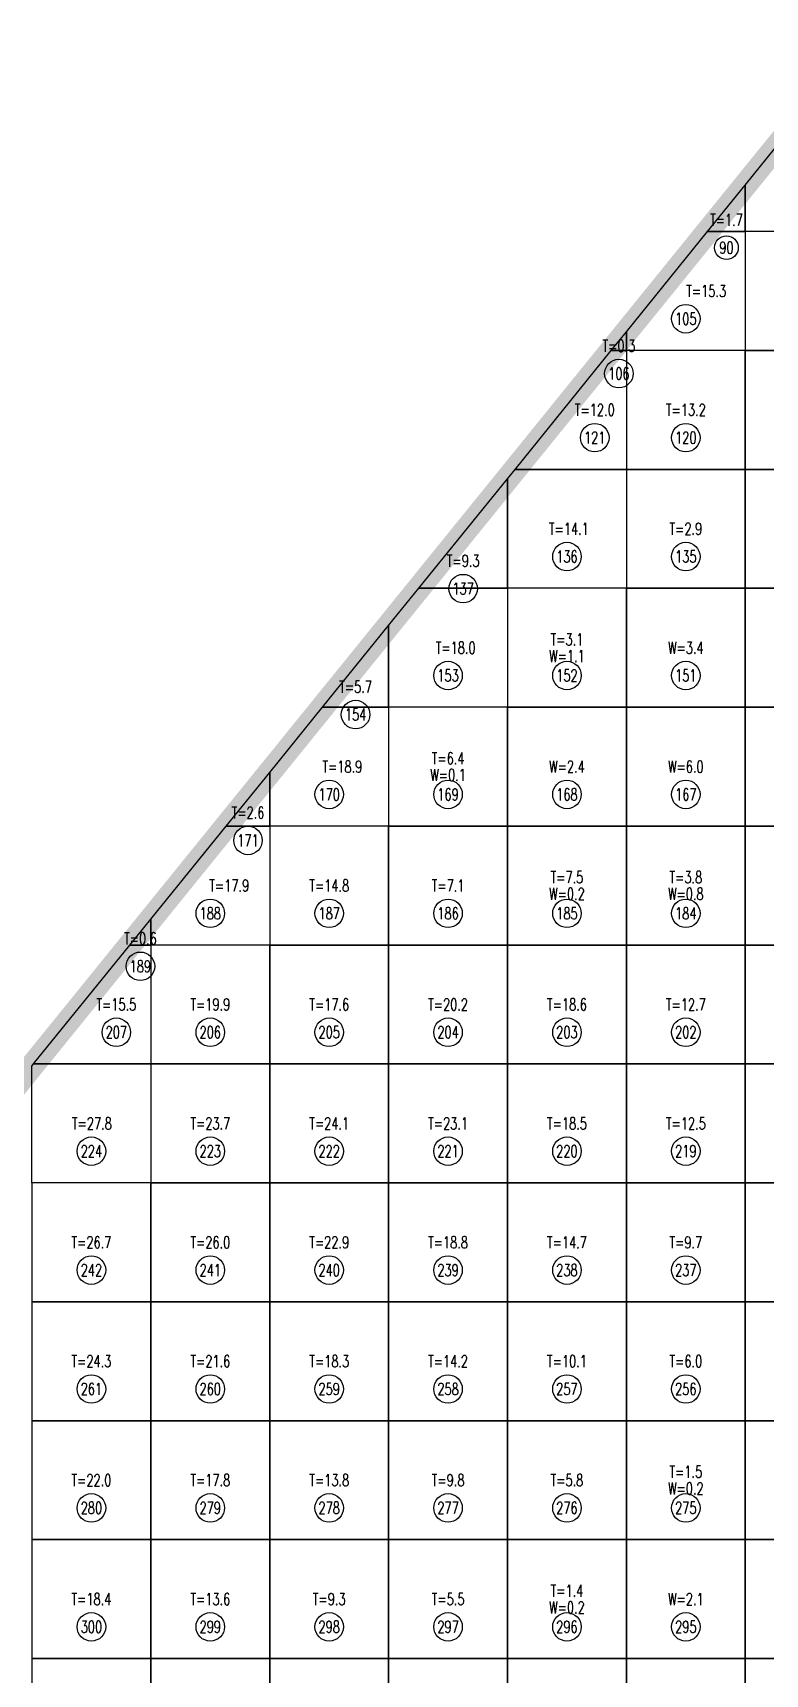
# Model space of a CAD drawing. Extents: x 4283 to 40403, y 1134 to 1764.
# Drawn here: x 29326.28 to 29345.53, y 1607.45 to 1650.58 of the extents above; entities that cross this region are included whole.
import ezdxf
from ezdxf.enums import TextEntityAlignment as Align

# ---------------------------------------------------------------- set-up
doc = ezdxf.new("R2010")
doc.units = 0
for name, color, linetype in [('tdz_2-6方格网', 2, 'Continuous'), ('tdz_2-6方格网计算', 7, 'Continuous'), ('tdz_格田', 6, 'Continuous')]:
    doc.layers.add(name, color=color, linetype=linetype)
doc.styles.add('GLandNum', font='txt_____.ttf', dxfattribs={"width": 0.7, "height": 0.5})

msp = doc.modelspace()

# ---------------------------------------------------------------- linework, layer by layer
at = {"layer": 'tdz_2-6方格网', "linetype": 'Continuous'}
for points in [[(29346.546, 1648.481, 2135.013), (29348.13, 1648.481, 2135.011), (29348.13, 1645.356, 2135.091), (29345.005, 1645.356, 2135.049), (29345.005, 1646.578, 2135.039)], [(29345.005, 1646.578, 2135.039), (29345.005, 1645.356, 2135.049), (29344.015, 1645.356, 2135.056)], [(29344.015, 1645.356, 2135.056), (29345.005, 1645.356, 2135.049), (29345.005, 1642.231, 2135.345), (29341.88, 1642.231, 2135.096), (29341.88, 1642.719, 2135.092)], [(29345.005, 1645.356, 2135.049), (29345.005, 1642.231, 2135.345), (29348.13, 1642.231, 2135.17), (29348.13, 1645.356, 2135.091)], [(29341.88, 1642.719, 2135.092), (29341.88, 1642.231, 2135.096), (29341.484, 1642.231, 2135.098)], [(29341.484, 1642.231, 2135.098), (29341.88, 1642.231, 2135.096), (29341.88, 1639.106, 2135.409), (29338.953, 1639.106, 2135.141)], [(29341.88, 1642.231, 2135.096), (29341.88, 1639.106, 2135.409), (29345.005, 1639.106, 2135.399), (29345.005, 1642.231, 2135.345)], [(29345.005, 1642.231, 2135.345), (29345.005, 1639.106, 2135.399), (29348.13, 1639.106, 2135.171), (29348.13, 1642.231, 2135.17)], [(29338.953, 1639.106, 2135.141), (29341.88, 1639.106, 2135.409), (29341.88, 1635.981, 2135.637), (29338.755, 1635.981, 2135.279), (29338.755, 1638.861, 2135.144)], [(29341.88, 1639.106, 2135.409), (29341.88, 1635.981, 2135.637), (29345.005, 1635.981, 2135.344), (29345.005, 1639.106, 2135.399)], [(29345.005, 1639.106, 2135.399), (29345.005, 1635.981, 2135.344), (29348.13, 1635.981, 2135.102), (29348.13, 1639.106, 2135.171)], [(29338.755, 1638.861, 2135.144), (29338.755, 1635.981, 2135.279), (29336.422, 1635.981, 2135.184)], [(29336.422, 1635.981, 2135.184), (29338.755, 1635.981, 2135.279), (29338.755, 1632.856, 2135.625), (29335.63, 1632.856, 2135.215), (29335.63, 1635.002, 2135.197)], [(29338.755, 1635.981, 2135.279), (29338.755, 1632.856, 2135.625), (29341.88, 1632.856, 2135.657), (29341.88, 1635.981, 2135.637)], [(29341.88, 1635.981, 2135.637), (29341.88, 1632.856, 2135.657), (29345.005, 1632.856, 2135.429), (29345.005, 1635.981, 2135.344)], [(29345.005, 1635.981, 2135.344), (29345.005, 1632.856, 2135.429), (29348.13, 1632.856, 2135.051), (29348.13, 1635.981, 2135.102)], [(29335.63, 1635.002, 2135.197), (29335.63, 1632.856, 2135.215), (29333.892, 1632.856, 2135.226)], [(29333.892, 1632.856, 2135.226), (29335.63, 1632.856, 2135.215), (29335.63, 1629.731, 2135.625), (29332.505, 1629.731, 2135.261), (29332.505, 1631.144, 2135.249)], [(29335.63, 1632.856, 2135.215), (29335.63, 1629.731, 2135.625), (29338.755, 1629.731, 2135.628), (29338.755, 1632.856, 2135.625)], [(29338.755, 1632.856, 2135.625), (29338.755, 1629.731, 2135.628), (29341.88, 1629.731, 2135.412), (29341.88, 1632.856, 2135.657)], [(29341.88, 1632.856, 2135.657), (29341.88, 1629.731, 2135.412), (29345.005, 1629.731, 2135.316), (29345.005, 1632.856, 2135.429)], [(29345.005, 1632.856, 2135.429), (29345.005, 1629.731, 2135.316), (29348.13, 1629.731, 2134.92), (29348.13, 1632.856, 2135.051)], [(29332.505, 1631.144, 2135.249), (29332.505, 1629.731, 2135.261), (29331.361, 1629.731, 2135.269)], [(29331.361, 1629.731, 2135.269), (29332.505, 1629.731, 2135.261), (29332.505, 1626.606, 2135.603), (29329.38, 1626.606, 2135.308), (29329.38, 1627.285, 2135.302)], [(29332.505, 1629.731, 2135.261), (29332.505, 1626.606, 2135.603), (29335.63, 1626.606, 2135.327), (29335.63, 1629.731, 2135.625)], [(29335.63, 1629.731, 2135.625), (29335.63, 1626.606, 2135.327), (29338.755, 1626.606, 2135.024), (29338.755, 1629.731, 2135.628)], [(29338.755, 1629.731, 2135.628), (29338.755, 1626.606, 2135.024), (29341.88, 1626.606, 2134.801), (29341.88, 1629.731, 2135.412)], [(29341.88, 1629.731, 2135.412), (29341.88, 1626.606, 2134.801), (29345.005, 1626.606, 2134.884), (29345.005, 1629.731, 2135.316)], [(29345.005, 1629.731, 2135.316), (29345.005, 1626.606, 2134.884), (29348.13, 1626.606, 2134.812), (29348.13, 1629.731, 2134.92)], [(29329.38, 1627.285, 2135.302), (29329.38, 1626.606, 2135.308), (29328.83, 1626.606, 2135.311)], [(29328.83, 1626.606, 2135.311), (29329.38, 1626.606, 2135.308), (29329.38, 1623.481, 2135.515), (29326.299, 1623.481, 2135.354)], [(29329.38, 1626.606, 2135.308), (29329.38, 1623.481, 2135.515), (29332.505, 1623.481, 2135.274), (29332.505, 1626.606, 2135.603)], [(29332.505, 1626.606, 2135.603), (29332.505, 1623.481, 2135.274), (29335.63, 1623.481, 2134.882), (29335.63, 1626.606, 2135.327)], [(29335.63, 1626.606, 2135.327), (29335.63, 1623.481, 2134.882), (29338.755, 1623.481, 2134.744), (29338.755, 1626.606, 2135.024)], [(29338.755, 1626.606, 2135.024), (29338.755, 1623.481, 2134.744), (29341.88, 1623.481, 2134.714), (29341.88, 1626.606, 2134.801)], [(29341.88, 1626.606, 2134.801), (29341.88, 1623.481, 2134.714), (29345.005, 1623.481, 2134.633), (29345.005, 1626.606, 2134.884)], [(29345.005, 1626.606, 2134.884), (29345.005, 1623.481, 2134.633), (29348.13, 1623.481, 2134.516), (29348.13, 1626.606, 2134.812)], [(29326.299, 1623.481, 2135.354), (29329.38, 1623.481, 2135.515), (29329.38, 1620.356, 2135.107), (29326.255, 1620.356, 2135.417), (29326.255, 1623.427, 2135.355)], [(29329.38, 1623.481, 2135.515), (29329.38, 1620.356, 2135.107), (29332.505, 1620.356, 2134.97), (29332.505, 1623.481, 2135.274)], [(29332.505, 1623.481, 2135.274), (29332.505, 1620.356, 2134.97), (29335.63, 1620.356, 2134.854), (29335.63, 1623.481, 2134.882)], [(29335.63, 1623.481, 2134.882), (29335.63, 1620.356, 2134.854), (29338.755, 1620.356, 2134.745), (29338.755, 1623.481, 2134.744)], [(29338.755, 1623.481, 2134.744), (29338.755, 1620.356, 2134.745), (29341.88, 1620.356, 2134.636), (29341.88, 1623.481, 2134.714)], [(29341.88, 1623.481, 2134.714), (29341.88, 1620.356, 2134.636), (29345.005, 1620.356, 2134.614), (29345.005, 1623.481, 2134.633)], [(29345.005, 1623.481, 2134.633), (29345.005, 1620.356, 2134.614), (29348.13, 1620.356, 2134.478), (29348.13, 1623.481, 2134.516)], [(29326.255, 1620.356, 2135.417), (29326.255, 1617.231, 2135.302), (29329.38, 1617.231, 2135.136), (29329.38, 1620.356, 2135.107)], [(29329.38, 1620.356, 2135.107), (29329.38, 1617.231, 2135.136), (29332.505, 1617.231, 2134.968), (29332.505, 1620.356, 2134.97)], [(29332.505, 1620.356, 2134.97), (29332.505, 1617.231, 2134.968), (29335.63, 1617.231, 2134.856), (29335.63, 1620.356, 2134.854)], [(29335.63, 1620.356, 2134.854), (29335.63, 1617.231, 2134.856), (29338.755, 1617.231, 2134.746), (29338.755, 1620.356, 2134.745)], [(29338.755, 1620.356, 2134.745), (29338.755, 1617.231, 2134.746), (29341.88, 1617.231, 2134.637), (29341.88, 1620.356, 2134.636)], [(29341.88, 1620.356, 2134.636), (29341.88, 1617.231, 2134.637), (29345.005, 1617.231, 2134.528), (29345.005, 1620.356, 2134.614)], [(29345.005, 1620.356, 2134.614), (29345.005, 1617.231, 2134.528), (29348.13, 1617.231, 2134.459), (29348.13, 1620.356, 2134.478)], [(29326.255, 1617.231, 2135.302), (29326.255, 1614.106, 2135.208), (29329.38, 1614.106, 2135.095), (29329.38, 1617.231, 2135.136)], [(29329.38, 1617.231, 2135.136), (29329.38, 1614.106, 2135.095), (29332.505, 1614.106, 2134.966), (29332.505, 1617.231, 2134.968)], [(29332.505, 1617.231, 2134.968), (29332.505, 1614.106, 2134.966), (29335.63, 1614.106, 2134.857), (29335.63, 1617.231, 2134.856)], [(29335.63, 1617.231, 2134.856), (29335.63, 1614.106, 2134.857), (29338.755, 1614.106, 2134.747), (29338.755, 1617.231, 2134.746)], [(29338.755, 1617.231, 2134.746), (29338.755, 1614.106, 2134.747), (29341.88, 1614.106, 2134.638), (29341.88, 1617.231, 2134.637)], [(29341.88, 1617.231, 2134.637), (29341.88, 1614.106, 2134.638), (29345.005, 1614.106, 2134.529), (29345.005, 1617.231, 2134.528)], [(29345.005, 1617.231, 2134.528), (29345.005, 1614.106, 2134.529), (29348.13, 1614.106, 2134.422), (29348.13, 1617.231, 2134.459)], [(29326.255, 1614.106, 2135.208), (29326.255, 1610.981, 2135.154), (29329.38, 1610.981, 2135.064), (29329.38, 1614.106, 2135.095)], [(29329.38, 1614.106, 2135.095), (29329.38, 1610.981, 2135.064), (29332.505, 1610.981, 2134.966), (29332.505, 1614.106, 2134.966)], [(29332.505, 1614.106, 2134.966), (29332.505, 1610.981, 2134.966), (29335.63, 1610.981, 2134.849), (29335.63, 1614.106, 2134.857)], [(29335.63, 1614.106, 2134.857), (29335.63, 1610.981, 2134.849), (29338.755, 1610.981, 2134.736), (29338.755, 1614.106, 2134.747)], [(29338.755, 1614.106, 2134.747), (29338.755, 1610.981, 2134.736), (29341.88, 1610.981, 2134.628), (29341.88, 1614.106, 2134.638)], [(29341.88, 1614.106, 2134.638), (29341.88, 1610.981, 2134.628), (29345.005, 1610.981, 2134.519), (29345.005, 1614.106, 2134.529)], [(29345.005, 1614.106, 2134.529), (29345.005, 1610.981, 2134.519), (29348.13, 1610.981, 2134.411), (29348.13, 1614.106, 2134.422)], [(29326.255, 1610.981, 2135.154), (29326.255, 1607.856, 2135.143), (29329.38, 1607.856, 2135.062), (29329.38, 1610.981, 2135.064)], [(29329.38, 1610.981, 2135.064), (29329.38, 1607.856, 2135.062), (29332.505, 1607.856, 2134.968), (29332.505, 1610.981, 2134.966)], [(29332.505, 1610.981, 2134.966), (29332.505, 1607.856, 2134.968), (29335.63, 1607.856, 2134.851), (29335.63, 1610.981, 2134.849)], [(29335.63, 1610.981, 2134.849), (29335.63, 1607.856, 2134.851), (29338.755, 1607.856, 2134.735), (29338.755, 1610.981, 2134.736)], [(29338.755, 1610.981, 2134.736), (29338.755, 1607.856, 2134.735), (29341.88, 1607.856, 2134.619), (29341.88, 1610.981, 2134.628)], [(29341.88, 1610.981, 2134.628), (29341.88, 1607.856, 2134.619), (29345.005, 1607.856, 2134.503), (29345.005, 1610.981, 2134.519)], [(29345.005, 1610.981, 2134.519), (29345.005, 1607.856, 2134.503), (29348.13, 1607.856, 2134.394), (29348.13, 1610.981, 2134.411)], [(29326.255, 1607.856, 2135.143), (29326.255, 1604.731, 2135.123), (29329.38, 1604.731, 2135.034), (29329.38, 1607.856, 2135.062)], [(29329.38, 1607.856, 2135.062), (29329.38, 1604.731, 2135.034), (29332.505, 1604.731, 2134.937), (29332.505, 1607.856, 2134.968)], [(29332.505, 1607.856, 2134.968), (29332.505, 1604.731, 2134.937), (29335.63, 1604.731, 2134.824), (29335.63, 1607.856, 2134.851)], [(29335.63, 1607.856, 2134.851), (29335.63, 1604.731, 2134.824), (29338.755, 1604.731, 2134.71), (29338.755, 1607.856, 2134.735)], [(29338.755, 1607.856, 2134.735), (29338.755, 1604.731, 2134.71), (29341.88, 1604.731, 2134.596), (29341.88, 1607.856, 2134.619)], [(29341.88, 1607.856, 2134.619), (29341.88, 1604.731, 2134.596), (29345.005, 1604.731, 2134.481), (29345.005, 1607.856, 2134.503)], [(29345.005, 1607.856, 2134.503), (29345.005, 1604.731, 2134.481), (29348.13, 1604.731, 2134.373), (29348.13, 1607.856, 2134.394)]]:
    msp.add_polyline3d(points, close=True, dxfattribs=at)
at = {"layer": 'tdz_2-6方格网计算', "color": 7}
for centre, radius in [((29344.51, 1644.932), 0.312), ((29343.442, 1643.064), 0.375), ((29341.682, 1641.624), 0.375), ((29341.049, 1639.939), 0.375), ((29343.442, 1639.939), 0.375), ((29340.317, 1636.814), 0.375), ((29343.442, 1636.814), 0.375), ((29337.589, 1635.972), 0.375), ((29337.192, 1633.689), 0.375), ((29340.317, 1633.689), 0.375), ((29343.442, 1633.689), 0.375), ((29334.761, 1632.663), 0.375), ((29334.067, 1630.564), 0.375), ((29337.192, 1630.564), 0.375), ((29340.317, 1630.564), 0.375), ((29343.442, 1630.564), 0.375), ((29331.933, 1629.355), 0.375), ((29330.942, 1627.439), 0.375), ((29334.067, 1627.439), 0.375), ((29337.192, 1627.439), 0.375), ((29340.317, 1627.439), 0.375), ((29343.442, 1627.439), 0.375), ((29329.105, 1626.047), 0.375), ((29328.472, 1624.314), 0.375), ((29330.942, 1624.314), 0.375), ((29334.067, 1624.314), 0.375), ((29337.192, 1624.314), 0.375), ((29340.317, 1624.314), 0.375), ((29343.442, 1624.314), 0.375), ((29327.817, 1621.189), 0.375), ((29330.942, 1621.189), 0.375), ((29334.067, 1621.189), 0.375), ((29337.192, 1621.189), 0.375), ((29340.317, 1621.189), 0.375), ((29343.442, 1621.189), 0.375), ((29327.817, 1618.064), 0.375), ((29330.942, 1618.064), 0.375), ((29334.067, 1618.064), 0.375), ((29337.192, 1618.064), 0.375), ((29340.317, 1618.064), 0.375), ((29343.442, 1618.064), 0.375), ((29327.817, 1614.939), 0.375), ((29330.942, 1614.939), 0.375), ((29334.067, 1614.939), 0.375), ((29337.192, 1614.939), 0.375), ((29340.317, 1614.939), 0.375), ((29343.442, 1614.939), 0.375), ((29327.817, 1611.814), 0.375), ((29330.942, 1611.814), 0.375), ((29334.067, 1611.814), 0.375), ((29337.192, 1611.814), 0.375), ((29340.317, 1611.814), 0.375), ((29343.442, 1611.814), 0.375), ((29327.817, 1608.689), 0.375), ((29330.942, 1608.689), 0.375), ((29334.067, 1608.689), 0.375), ((29337.192, 1608.689), 0.375), ((29340.317, 1608.689), 0.375), ((29343.442, 1608.689), 0.375)]:
    msp.add_circle(centre, radius, dxfattribs=at)
at = {"layer": 'tdz_格田', "linetype": 'Continuous', "const_width": 0.625}
msp.add_lwpolyline([(29389.6, 1658.011), (29374.221, 1608.759), (29342.503, 1573.481), (29304.38, 1596.418), (29364.974, 1671.233), (29389.6, 1658.011)], close=True, dxfattribs=at)

# ---------------------------------------------------------------- texts
at = {"layer": 'tdz_2-6方格网计算', "color": 2, "style": 'GLandNum', "width": 0.7}
for s, p in [('T=1.7', (29344.51, 1645.661)), ('T=15.3', (29343.976, 1643.793)), ('T=0.3', (29341.682, 1642.353)), ('T=12.0', (29341.049, 1640.668)), ('T=13.2', (29343.442, 1640.668)), ('T=14.1', (29340.367, 1637.543)), ('T=2.9', (29343.442, 1637.543)), ('T=9.3', (29337.589, 1636.701)), ('T=3.1', (29340.317, 1634.637)), ('T=18.0', (29337.391, 1634.418)), ('T=5.7', (29334.761, 1633.392)), ('T=18.9', (29334.414, 1631.293)), ('T=6.4', (29337.192, 1631.512)), ('T=2.6', (29331.933, 1630.084)), ('T=17.9', (29331.438, 1628.168)), ('T=14.8', (29334.067, 1628.168)), ('T=7.1', (29337.192, 1628.168)), ('T=7.5', (29340.317, 1628.387)), ('T=3.8', (29343.442, 1628.387)), ('T=0.6', (29329.105, 1626.776)), ('T=15.5', (29328.472, 1625.043)), ('T=19.9', (29330.942, 1625.043)), ('T=17.6', (29334.067, 1625.043)), ('T=20.2', (29337.192, 1625.043)), ('T=18.6', (29340.317, 1625.043)), ('T=12.7', (29343.442, 1625.043)), ('T=27.8', (29327.828, 1621.918)), ('T=23.7', (29330.942, 1621.918)), ('T=24.1', (29334.067, 1621.918)), ('T=23.1', (29337.192, 1621.918)), ('T=18.5', (29340.317, 1621.918)), ('T=12.5', (29343.442, 1621.918)), ('T=26.7', (29327.817, 1618.793)), ('T=26.0', (29330.942, 1618.793)), ('T=22.9', (29334.067, 1618.793)), ('T=18.8', (29337.192, 1618.793)), ('T=14.7', (29340.317, 1618.793)), ('T=9.7', (29343.442, 1618.793)), ('T=24.3', (29327.817, 1615.668)), ('T=21.6', (29330.942, 1615.668)), ('T=18.3', (29334.067, 1615.668)), ('T=14.2', (29337.192, 1615.668)), ('T=10.1', (29340.317, 1615.668)), ('T=6.0', (29343.442, 1615.668)), ('T=1.5', (29343.442, 1612.762)), ('T=22.0', (29327.817, 1612.543)), ('T=17.8', (29330.942, 1612.543)), ('T=13.8', (29334.067, 1612.543)), ('T=9.8', (29337.192, 1612.543)), ('T=5.8', (29340.317, 1612.543)), ('T=1.4', (29340.317, 1609.637)), ('T=18.4', (29327.817, 1609.418)), ('T=13.6', (29330.942, 1609.418)), ('T=9.3', (29334.067, 1609.418)), ('T=5.5', (29337.192, 1609.418))]:
    msp.add_text(s, height=0.3125, dxfattribs=at).set_placement(p, align=Align.MIDDLE_CENTER)
at = {"layer": 'tdz_2-6方格网计算', "color": 7, "style": 'GLandNum', "width": 0.7}
for s, p in [('90', (29344.51, 1644.932)), ('105', (29343.442, 1643.064)), ('106', (29341.682, 1641.624)), ('121', (29341.049, 1639.939)), ('120', (29343.442, 1639.939)), ('136', (29340.317, 1636.814)), ('135', (29343.442, 1636.814)), ('137', (29337.589, 1635.972)), ('153', (29337.192, 1633.689)), ('152', (29340.317, 1633.689)), ('151', (29343.442, 1633.689)), ('154', (29334.761, 1632.663)), ('170', (29334.067, 1630.564)), ('169', (29337.192, 1630.564)), ('168', (29340.317, 1630.564)), ('167', (29343.442, 1630.564)), ('171', (29331.933, 1629.355)), ('188', (29330.942, 1627.439)), ('187', (29334.067, 1627.439)), ('186', (29337.192, 1627.439)), ('185', (29340.317, 1627.439)), ('184', (29343.442, 1627.439)), ('189', (29329.105, 1626.047)), ('207', (29328.472, 1624.314)), ('206', (29330.942, 1624.314)), ('205', (29334.067, 1624.314)), ('204', (29337.192, 1624.314)), ('203', (29340.317, 1624.314)), ('202', (29343.442, 1624.314)), ('224', (29327.817, 1621.189)), ('223', (29330.942, 1621.189)), ('222', (29334.067, 1621.189)), ('221', (29337.192, 1621.189)), ('220', (29340.317, 1621.189)), ('219', (29343.442, 1621.189)), ('242', (29327.817, 1618.064)), ('241', (29330.942, 1618.064)), ('240', (29334.067, 1618.064)), ('239', (29337.192, 1618.064)), ('238', (29340.317, 1618.064)), ('237', (29343.442, 1618.064)), ('261', (29327.817, 1614.939)), ('260', (29330.942, 1614.939)), ('259', (29334.067, 1614.939)), ('258', (29337.192, 1614.939)), ('257', (29340.317, 1614.939)), ('256', (29343.442, 1614.939)), ('280', (29327.817, 1611.814)), ('279', (29330.942, 1611.814)), ('278', (29334.067, 1611.814)), ('277', (29337.192, 1611.814)), ('276', (29340.317, 1611.814)), ('275', (29343.442, 1611.814)), ('300', (29327.817, 1608.689)), ('299', (29330.942, 1608.689)), ('298', (29334.067, 1608.689)), ('297', (29337.192, 1608.689)), ('296', (29340.317, 1608.689)), ('295', (29343.442, 1608.689))]:
    msp.add_text(s, height=0.3125, dxfattribs=at).set_placement(p, align=Align.MIDDLE_CENTER)
at = {"layer": 'tdz_2-6方格网计算', "color": 173, "style": 'GLandNum', "width": 0.7}
for s, p in [('W=1.1', (29340.317, 1634.2)), ('W=3.4', (29343.442, 1634.418)), ('W=2.4', (29340.317, 1631.293)), ('W=6.0', (29343.442, 1631.293)), ('W=0.1', (29337.192, 1631.075)), ('W=0.2', (29340.317, 1627.95)), ('W=0.8', (29343.442, 1627.95)), ('W=0.2', (29343.442, 1612.325)), ('W=0.2', (29340.317, 1609.2)), ('W=2.1', (29343.442, 1609.418))]:
    msp.add_text(s, height=0.3125, dxfattribs=at).set_placement(p, align=Align.MIDDLE_CENTER)

doc.saveas('drawing.dxf')
